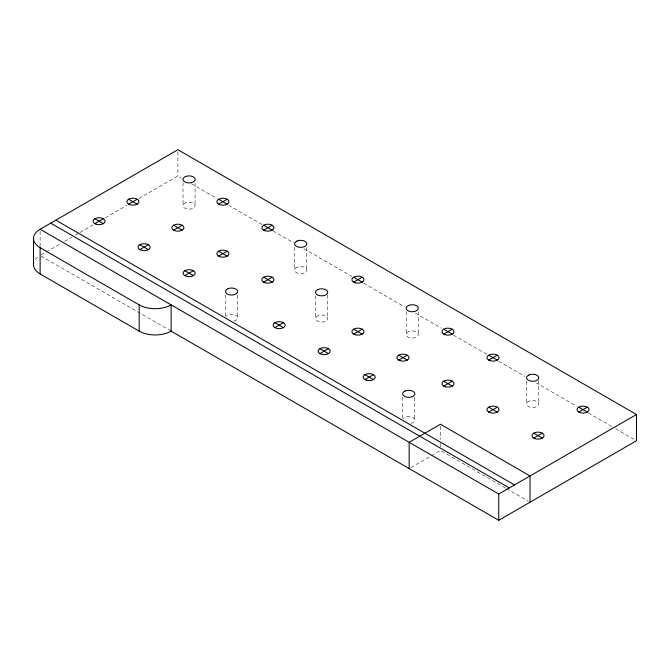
<?xml version="1.0" encoding="UTF-8"?>
<svg xmlns="http://www.w3.org/2000/svg" width="670" height="670" viewBox="0 0 670 670"><rect width="100%" height="100%" fill="white"/><g stroke="black" fill="none" stroke-linecap="round" stroke-linejoin="round"><path stroke-width="0.5" stroke-dasharray="3.35 2.51" d="M41.029 254.977L60.962 243.461M64.588 241.376L71.841 237.188M75.467 235.095L79.094 233.001M79.998 232.473L93.591 224.626M105.374 217.825L127.124 205.271M138.908 198.471L177.877 175.967L181.503 178.061M410.945 467.526L430.609 456.178M431.505 455.659L440.441 450.5L505.599 488.112M191.469 183.815L216.854 198.471M228.629 205.271L262.171 224.634M273.042 230.916L293.896 242.95M303.862 248.704L351.901 276.442M363.684 283.243L404.471 306.793M415.341 313.066L441.631 328.241M453.414 335.05L486.948 354.405M498.731 361.214L525.02 376.389M535.891 382.671L576.677 406.213M588.461 413.013L612.028 426.623M615.655 428.716L636.5 440.751M506.503 488.639L528.22 501.177M41.021 256.024L169.46 330.176M538.68 380.409L538.68 403.633M526.628 381.188L526.628 404.412M440.441 426.262L440.441 439.394M440.441 443.431L440.441 448.481M418.256 311.893L418.256 334.104M414.764 397.469L414.764 419.68M406.204 311.659L406.204 334.883M402.712 397.235L402.712 418.44M327.655 294.959L327.655 318.183M315.603 295.746L315.603 318.962M306.718 247.498L306.718 269.709M294.666 247.272L294.666 270.496M237.616 295.194L237.616 317.404M225.564 294.967L225.564 316.165M195.079 183.044L195.079 205.255M183.019 182.81L183.019 206.033M177.877 151.738L177.877 175.967M40.116 231.267L40.116 246.409M35.217 259.734A22.604 13.048 0 0 1 38.173 256.786M233.805 321.056A6.064 3.501 0 0 0 235.187 320.612L236.334 319.984A6.064 3.501 0 0 0 236.468 315.721L235.371 315.059A6.064 3.501 0 0 0 227.993 314.975L226.854 315.612A6.064 3.501 0 0 0 226.033 316.391M410.953 423.331A6.064 3.501 0 0 0 412.335 422.887L413.474 422.259A6.064 3.501 0 0 0 413.616 417.996L412.519 417.335A6.064 3.501 0 0 0 405.141 417.251L404.002 417.887A6.064 3.501 0 0 0 403.181 418.666M185.448 202.826L184.309 203.462A6.064 3.501 0 0 0 184.166 207.725L185.263 208.378A6.064 3.501 0 0 0 192.65 208.462L193.789 207.826A6.064 3.501 0 0 0 193.931 203.563L192.834 202.91A6.064 3.501 0 0 0 185.448 202.826M297.095 267.288L295.956 267.916A6.064 3.501 0 0 0 295.813 272.179L296.911 272.841A6.064 3.501 0 0 0 304.289 272.916L305.436 272.288A6.064 3.501 0 0 0 305.579 268.025L304.481 267.363A6.064 3.501 0 0 0 297.095 267.288M318.032 315.754L316.885 316.391A6.064 3.501 0 0 0 316.743 320.654L317.848 321.315A6.064 3.501 0 0 0 325.226 321.391L326.365 320.762A6.064 3.501 0 0 0 326.508 316.5L325.411 315.838A6.064 3.501 0 0 0 318.032 315.754M408.625 331.675L407.486 332.312A6.064 3.501 0 0 0 407.343 336.575L408.44 337.228A6.064 3.501 0 0 0 415.827 337.312L416.966 336.683A6.064 3.501 0 0 0 417.109 332.421L416.011 331.759A6.064 3.501 0 0 0 408.625 331.675M529.049 401.204L527.91 401.841A6.064 3.501 0 0 0 527.767 406.095L528.865 406.757A6.064 3.501 0 0 0 536.251 406.841L537.39 406.204A6.064 3.501 0 0 0 537.533 401.941L536.436 401.288A6.064 3.501 0 0 0 529.049 401.204"/><path stroke-width="1" d="M40.116 247.699L139.159 304.884A22.604 13.048 0 0 0 171.126 304.884L171.126 331.131A22.604 13.048 0 0 1 139.159 331.131L40.116 273.955L40.116 247.699A22.604 13.048 0 0 1 40.116 229.249L177.877 149.72L636.5 414.504L636.5 440.751L498.748 520.28L170.364 330.695M94.805 223.671L103.381 218.713M128.573 204.174A6.064 3.501 0 0 0 138.715 202.608A6.064 3.501 0 0 0 131.286 198.32A6.064 3.501 0 0 0 128.573 204.174L137.149 199.225M139.821 249.659A6.064 3.501 0 0 0 149.971 248.093A6.064 3.501 0 0 0 142.542 243.805A6.064 3.501 0 0 0 139.821 249.659L148.397 244.709M173.589 230.162A6.064 3.501 0 0 0 183.731 228.596A6.064 3.501 0 0 0 176.302 224.308A6.064 3.501 0 0 0 173.589 230.162L182.165 225.212M218.604 204.174A6.064 3.501 0 0 0 228.755 202.608A6.064 3.501 0 0 0 221.326 198.32A6.064 3.501 0 0 0 218.604 204.174L227.18 199.225M184.845 275.646A6.064 3.501 0 0 0 194.987 274.08A6.064 3.501 0 0 0 187.558 269.792A6.064 3.501 0 0 0 184.845 275.646L193.421 270.697M218.604 256.158A6.064 3.501 0 0 0 228.755 254.583A6.064 3.501 0 0 0 221.326 250.295A6.064 3.501 0 0 0 218.604 256.158L227.18 251.208M263.628 230.162L272.204 225.212M263.628 282.145L272.204 277.196M274.876 327.63A6.064 3.501 0 0 0 285.026 326.064A6.064 3.501 0 0 0 277.598 321.776A6.064 3.501 0 0 0 274.876 327.63L283.452 322.68M353.659 282.145L362.236 277.196M319.9 353.626A6.064 3.501 0 0 0 330.042 352.052A6.064 3.501 0 0 0 322.613 347.764A6.064 3.501 0 0 0 319.9 353.626L328.476 348.668M353.659 334.129L362.236 329.179M364.916 379.614L373.491 374.664M398.684 360.117L407.26 355.167M443.699 334.129L452.275 329.179M443.699 386.113L452.275 381.163M488.715 360.117L497.291 355.167M488.715 412.1A6.064 3.501 0 0 0 498.865 410.534A6.064 3.501 0 0 0 491.437 406.246A6.064 3.501 0 0 0 488.715 412.1L497.291 407.151M533.73 438.096L542.306 433.138M578.754 412.1A6.064 3.501 0 0 0 588.896 410.534A6.064 3.501 0 0 0 581.468 406.246A6.064 3.501 0 0 0 578.754 412.1L587.33 407.151M40.116 229.249L498.748 494.033L636.5 414.504M218.604 199.225L227.18 204.174M263.628 225.212L272.204 230.162M353.659 277.196L362.236 282.145M443.699 329.179L452.275 334.129M488.715 355.167L497.291 360.117M578.754 407.151L587.33 412.1M128.573 199.225L137.149 204.174M173.589 225.212L182.165 230.162M218.604 251.208L227.18 256.158M263.628 277.196L272.204 282.145M353.659 329.179L362.236 334.129M398.684 355.167L407.26 360.117M443.699 381.163L452.275 386.113M488.715 407.151L497.291 412.1M533.73 433.138L542.306 438.096M94.805 218.713L103.381 223.671M139.821 244.709L148.397 249.659M184.845 270.697L193.421 275.646M274.876 322.68L283.452 327.63M319.9 348.668L328.476 353.626M364.916 374.664L373.491 379.614M55.878 220.154L514.501 484.938M50.702 223.144L509.326 487.928M530.029 502.224L530.029 475.968L440.441 424.244L409.161 442.309L409.161 468.565M498.748 494.033L498.748 520.28M139.159 304.884L139.159 331.131M33.5 238.478L33.5 264.725M40.116 273.955A22.604 13.048 0 0 1 33.693 263.025M185.448 176.579L184.309 177.207A6.064 3.501 0 0 0 184.166 181.47L185.263 182.131A6.064 3.501 0 0 0 192.65 182.215L193.789 181.578A6.064 3.501 0 0 0 193.931 177.316L192.834 176.654A6.064 3.501 0 0 0 185.448 176.579M297.095 241.033L295.956 241.669A6.064 3.501 0 0 0 295.813 245.932L296.911 246.585A6.064 3.501 0 0 0 304.289 246.669L305.436 246.032A6.064 3.501 0 0 0 305.579 241.77L304.481 241.116A6.064 3.501 0 0 0 297.095 241.033M227.993 288.728L226.854 289.356A6.064 3.501 0 0 0 226.711 293.619L227.808 294.281A6.064 3.501 0 0 0 235.187 294.365L236.334 293.728A6.064 3.501 0 0 0 236.468 289.465L235.371 288.812A6.064 3.501 0 0 0 227.993 288.728M318.032 289.507L316.885 290.144A6.064 3.501 0 0 0 316.743 294.398L317.848 295.06A6.064 3.501 0 0 0 325.226 295.143L326.365 294.507A6.064 3.501 0 0 0 326.508 290.244L325.411 289.591A6.064 3.501 0 0 0 318.032 289.507M408.625 305.428L407.486 306.056A6.064 3.501 0 0 0 407.343 310.319L408.44 310.981A6.064 3.501 0 0 0 415.827 311.064L416.966 310.428A6.064 3.501 0 0 0 417.109 306.165L416.011 305.512A6.064 3.501 0 0 0 408.625 305.428M405.141 391.004L404.002 391.632A6.064 3.501 0 0 0 403.859 395.895L404.956 396.556A6.064 3.501 0 0 0 412.335 396.64L413.474 396.003A6.064 3.501 0 0 0 413.616 391.741L412.519 391.087A6.064 3.501 0 0 0 405.141 391.004M529.049 374.949L527.91 375.585A6.064 3.501 0 0 0 527.767 379.848L528.865 380.51A6.064 3.501 0 0 0 536.251 380.585L537.39 379.957A6.064 3.501 0 0 0 537.533 375.694L536.436 375.033A6.064 3.501 0 0 0 529.049 374.949M96.061 224.224A6.064 3.501 0 0 0 105.157 221.192A6.064 3.501 0 0 0 96.061 218.16A6.064 3.501 0 0 0 96.061 224.224M366.172 380.166A6.064 3.501 0 0 0 375.267 377.135A6.064 3.501 0 0 0 366.172 374.103A6.064 3.501 0 0 0 366.172 380.166M354.916 334.682A6.064 3.501 0 0 0 364.011 331.65A6.064 3.501 0 0 0 354.916 328.618A6.064 3.501 0 0 0 354.916 334.682M534.987 438.649A6.064 3.501 0 0 0 544.09 435.617A6.064 3.501 0 0 0 534.987 432.586A6.064 3.501 0 0 0 534.987 438.649M444.955 386.665A6.064 3.501 0 0 0 454.051 383.634A6.064 3.501 0 0 0 444.955 380.602A6.064 3.501 0 0 0 444.955 386.665M264.885 282.707A6.064 3.501 0 0 0 273.98 279.675A6.064 3.501 0 0 0 264.885 276.643A6.064 3.501 0 0 0 264.885 282.707M399.931 360.678A6.064 3.501 0 0 0 409.035 357.646A6.064 3.501 0 0 0 399.931 354.614A6.064 3.501 0 0 0 399.931 360.678M489.971 360.678A6.064 3.501 0 0 0 499.066 357.646A6.064 3.501 0 0 0 489.971 354.614A6.064 3.501 0 0 0 489.971 360.678M444.955 334.682A6.064 3.501 0 0 0 454.051 331.65A6.064 3.501 0 0 0 444.955 328.618A6.064 3.501 0 0 0 444.955 334.682M354.916 282.707A6.064 3.501 0 0 0 364.011 279.675A6.064 3.501 0 0 0 354.916 276.643A6.064 3.501 0 0 0 354.916 282.707M264.885 230.723A6.064 3.501 0 0 0 273.98 227.691A6.064 3.501 0 0 0 264.885 224.659A6.064 3.501 0 0 0 264.885 230.723"/></g></svg>
